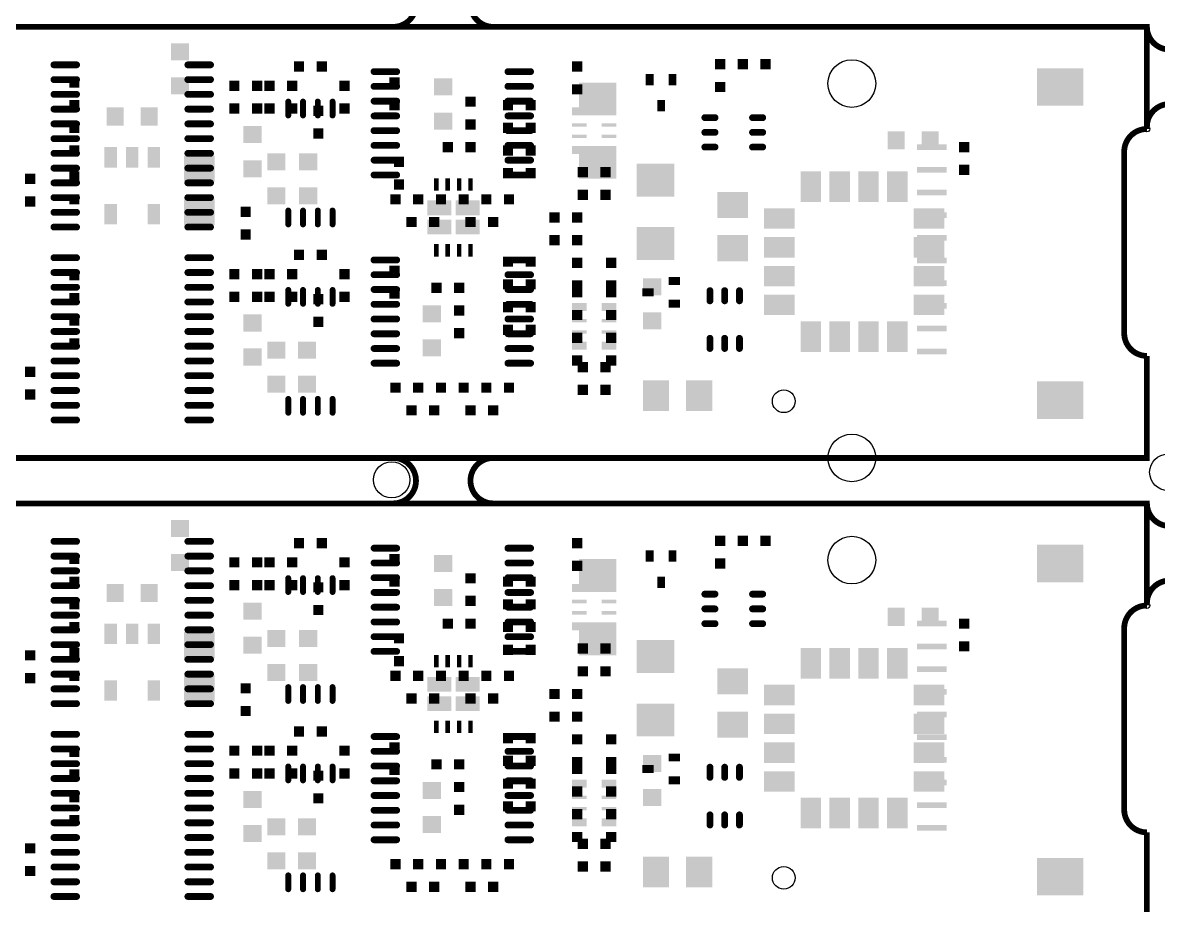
# Model space of a CAD drawing. Header units: inches. Extents: x -27 to 277, y -39 to 189.
# Drawn here: x 200.5 to 250.5, y 24.3 to 63.2 of the extents above; entities that cross this region are included whole.
import ezdxf

# ---------------------------------------------------------------- set-up
doc = ezdxf.new("R2010")
doc.units = ezdxf.units.IN
doc.header["$MEASUREMENT"] = 0
doc.layers.get('0').update_dxf_attribs({"color": 1})
for name, color, linetype in [('11_SPB', 52, 'Continuous'), ('12_SPT', 92, 'Continuous'), ('5_OL', 132, 'Continuous')]:
    doc.layers.add(name, color=color, linetype=linetype)

# ---------------------------------------------------------------- blocks, each defined once
blk = doc.blocks.new('D43ROUND0_254X0_254')
blk.add_circle((0, 0), 0.127)
blk = doc.blocks.new('D44ROUND2_10058X2_10058')
blk.add_circle((0, 0), 1.05)
blk = doc.blocks.new('D47ROUND1_6002X1_6002')
blk.add_circle((0, 0), 0.8)
blk = doc.blocks.new('D174OBLONG0_25999X0_87', base_point=(0.129995, 0.435))
at = {"const_width": 0.129995}
blk.add_lwpolyline([(0.064998, 0.129995, 1), (0.194993, 0.129995), (0.194993, 0.740005, 1), (0.064998, 0.740005), (0.064998, 0.129995)], format="xyb", dxfattribs=at)
blk = doc.blocks.new('D177SQUARE0_45001X0_45001')
blk.add_solid([(-0.225005, -0.225005), (0.225005, -0.225005), (-0.225005, 0.225005), (0.225005, 0.225005)])
blk = doc.blocks.new('D178OBLONG1_3X0_3', base_point=(0.65, 0.15))
at = {"const_width": 0.15}
blk.add_lwpolyline([(0.15, 0.225, 1), (0.15, 0.075), (1.15, 0.075, 1), (1.15, 0.225), (0.15, 0.225)], format="xyb", dxfattribs=at)
blk = doc.blocks.new('D179RECTANGLE0_8X0_75001')
blk.add_solid([(-0.4, -0.375005), (0.4, -0.375005), (-0.4, 0.375005), (0.4, 0.375005)])
blk = doc.blocks.new('D181RECTANGLE0_65001X0_15001')
blk.add_solid([(-0.325005, -0.075005), (0.325005, -0.075005), (-0.325005, 0.075005), (0.325005, 0.075005)])
blk = doc.blocks.new('D182RECTANGLE0_65001X0_35001')
blk.add_solid([(-0.325005, -0.175005), (0.325005, -0.175005), (-0.325005, 0.175005), (0.325005, 0.175005)])
blk = doc.blocks.new('D183OBLONG0_75001X0_3', base_point=(0.375, 0.15))
at = {"const_width": 0.15}
blk.add_lwpolyline([(0.15, 0.225, 1), (0.15, 0.075), (0.60001, 0.075, 1), (0.60001, 0.225), (0.15, 0.225)], format="xyb", dxfattribs=at)
blk = doc.blocks.new('D185RECTANGLE1_15001X1_35001')
blk.add_solid([(-0.575005, -0.675005), (0.575005, -0.675005), (-0.575005, 0.675005), (0.575005, 0.675005)])
blk = doc.blocks.new('D188OBLONG0_3X0_75001', base_point=(0.15, 0.375))
at = {"const_width": 0.15}
blk.add_lwpolyline([(0.075, 0.15, 1), (0.225, 0.15), (0.225, 0.60001, 1), (0.075, 0.60001), (0.075, 0.15)], format="xyb", dxfattribs=at)
blk = doc.blocks.new('D191RECTANGLE1_65001X1_45001')
blk.add_solid([(-0.825005, -0.725005), (0.825005, -0.725005), (-0.825005, 0.725005), (0.825005, 0.725005)])
blk = doc.blocks.new('D192RECTANGLE1_35001X1_15001')
blk.add_solid([(-0.675005, -0.575005), (0.675005, -0.575005), (-0.675005, 0.575005), (0.675005, 0.575005)])
blk = doc.blocks.new('D193RECTANGLE0_5X0_35001')
blk.add_solid([(-0.25, -0.175005), (0.25, -0.175005), (-0.25, 0.175005), (0.25, 0.175005)])
blk = doc.blocks.new('D184RECTANGLE0_75001X0_8')
blk.add_solid([(-0.375005, -0.4), (0.375005, -0.4), (-0.375005, 0.4), (0.375005, 0.4)])
blk = doc.blocks.new('D196RECTANGLE0_9X1_35001')
blk.add_solid([(-0.45, -0.675005), (0.45, -0.675005), (-0.45, 0.675005), (0.45, 0.675005)])
blk = doc.blocks.new('D197RECTANGLE1_35001X0_9')
blk.add_solid([(-0.675005, -0.45), (0.675005, -0.45), (-0.675005, 0.45), (0.675005, 0.45)])
blk = doc.blocks.new('D198RECTANGLE0_35001X0_5')
blk.add_solid([(-0.175005, -0.25), (0.175005, -0.25), (-0.175005, 0.25), (0.175005, 0.25)])
blk = doc.blocks.new('D45ROUND1X1')
blk.add_circle((0, 0), 0.5)
blk = doc.blocks.new('D203RECTANGLE0_2X0_55001')
blk.add_solid([(-0.1, -0.275005), (0.1, -0.275005), (-0.1, 0.275005), (0.1, 0.275005)])
blk = doc.blocks.new('D204RECTANGLE2_05001X1_65001')
blk.add_solid([(-1.025005, -0.825005), (1.025005, -0.825005), (-1.025005, 0.825005), (1.025005, 0.825005)])
blk = doc.blocks.new('D205RECTANGLE1_3X0_25001')
blk.add_solid([(-0.65, -0.125005), (0.65, -0.125005), (-0.65, 0.125005), (0.65, 0.125005)])
blk = doc.blocks.new('D209RECTANGLE0_55001X0_9')
blk.add_solid([(-0.275005, -0.45), (0.275005, -0.45), (-0.275005, 0.45), (0.275005, 0.45)])
blk = doc.blocks.new('D211RECTANGLE1_05001X0_65001')
blk.add_solid([(-0.525005, -0.325005), (0.525005, -0.325005), (-0.525005, 0.325005), (0.525005, 0.325005)])

msp = doc.modelspace()

# ---------------------------------------------------------------- linework, layer by layer
at = {"layer": '5_OL', "const_width": 0.254}
for points in [[(217.79992, 64.00038, -0.414214), (216.79916, 62.99962)], [(221.20098, 62.99962, -0.414214), (220.20022, 64.00038)], [(251.00026, 61.99886, -0.414214), (249.9995, 62.99962)], [(249.9995, 58.60034, -0.414214), (251.00026, 59.6011)], [(248.99874, 57.50052, -0.414214), (249.9995, 58.49874)], [(248.99874, 57.50052, -0.414214), (249.9995, 58.49874)], [(249.9995, 48.49876, -0.414214), (248.99874, 49.49952)], [(249.9995, 48.49876, -0.414214), (248.99874, 49.49952)], [(216.79916, 44.00042, -0.414214), (217.79992, 42.99966)], [(220.20022, 42.99966, -0.414214), (221.20098, 44.00042)], [(217.79992, 42.99966, -0.414214), (216.79916, 41.9989)], [(221.20098, 41.9989, -0.414214), (220.20022, 42.99966)], [(251.00026, 41.00068, -0.41347), (249.9995, 41.9989)], [(249.9995, 37.59962, -0.414214), (251.00026, 38.60038)], [(248.99874, 36.4998, -0.414214), (249.9995, 37.50056)], [(248.99874, 36.4998, -0.414214), (249.9995, 37.50056)], [(249.9995, 27.50058, -0.41347), (248.99874, 28.4988)], [(249.9995, 27.50058, -0.41347), (248.99874, 28.4988)]]:
    msp.add_lwpolyline(points, format="xyb", dxfattribs=at)
for points in [[(249.9995, 58.49874), (249.9995, 62.99962), (158.07944, 62.99962), (158.07944, 60.50026)], [(249.9995, 58.49874), (249.9995, 62.99962), (158.07944, 62.99962), (158.07944, 60.50026)], [(248.99874, 49.49952), (248.99874, 57.50052)], [(248.99874, 49.49952), (248.99874, 57.50052)], [(143.10106, 45.3009), (143.10106, 44.00042), (249.9995, 44.00042), (249.9995, 48.49876)], [(143.10106, 45.3009), (143.10106, 44.00042), (249.9995, 44.00042), (249.9995, 48.49876)], [(249.9995, 37.50056), (249.9995, 41.9989), (158.07944, 41.9989), (158.07944, 39.49954)], [(249.9995, 37.50056), (249.9995, 41.9989), (158.07944, 41.9989), (158.07944, 39.49954)], [(248.99874, 28.4988), (248.99874, 36.4998)], [(248.99874, 28.4988), (248.99874, 36.4998)], [(143.10106, 24.30018), (143.10106, 22.9997), (249.9995, 22.9997), (249.9995, 27.50058)], [(143.10106, 24.30018), (143.10106, 22.9997), (249.9995, 22.9997), (249.9995, 27.50058)]]:
    msp.add_lwpolyline(points, dxfattribs=at)

# ---------------------------------------------------------------- block references
at = {"layer": '11_SPB'}
for name, p in [('D177SQUARE0_45001X0_45001', (231.20096, 61.35116)), ('D177SQUARE0_45001X0_45001', (232.19918, 61.35116)), ('D177SQUARE0_45001X0_45001', (233.19994, 61.35116)), ('D178OBLONG1_3X0_3', (202.3491, 61.32576)), ('D178OBLONG1_3X0_3', (208.24952, 61.32576)), ('D177SQUARE0_45001X0_45001', (212.6488, 61.24956)), ('D177SQUARE0_45001X0_45001', (213.64956, 61.24956)), ('D178OBLONG1_3X0_3', (216.45118, 61.02604)), ('D178OBLONG1_3X0_3', (222.34906, 61.02604)), ('D177SQUARE0_45001X0_45001', (224.89922, 61.24956)), ('D178OBLONG1_3X0_3', (202.3491, 60.67552)), ('D178OBLONG1_3X0_3', (208.24952, 60.67552)), ('D177SQUARE0_45001X0_45001', (209.79892, 60.4012)), ('D177SQUARE0_45001X0_45001', (210.79968, 60.4012)), ('D198RECTANGLE0_35001X0_5', (228.09962, 60.67552)), ('D198RECTANGLE0_35001X0_5', (229.10038, 60.67552)), ('D177SQUARE0_45001X0_45001', (231.20096, 60.3504)), ('D178OBLONG1_3X0_3', (202.3491, 60.02528)), ('D178OBLONG1_3X0_3', (208.24952, 60.02528)), ('D178OBLONG1_3X0_3', (216.45118, 60.3758)), ('D178OBLONG1_3X0_3', (222.34906, 60.3758)), ('D177SQUARE0_45001X0_45001', (224.89922, 60.2488)), ('D177SQUARE0_45001X0_45001', (209.79892, 59.40044)), ('D177SQUARE0_45001X0_45001', (210.79968, 59.40044)), ('D174OBLONG0_25999X0_87', (212.17382, 59.40044)), ('D174OBLONG0_25999X0_87', (212.82406, 59.40044)), ('D174OBLONG0_25999X0_87', (213.4743, 59.40044)), ('D174OBLONG0_25999X0_87', (214.12454, 59.40044)), ('D178OBLONG1_3X0_3', (216.45118, 59.72556)), ('D178OBLONG1_3X0_3', (222.34906, 59.72556)), ('D198RECTANGLE0_35001X0_5', (228.6, 59.5249)), ('D178OBLONG1_3X0_3', (202.3491, 59.37504)), ('D178OBLONG1_3X0_3', (208.24952, 59.37504)), ('D178OBLONG1_3X0_3', (216.45118, 59.07532)), ('D178OBLONG1_3X0_3', (222.34906, 59.07532)), ('D182RECTANGLE0_65001X0_35001', (225.00082, 59.27598)), ('D182RECTANGLE0_65001X0_35001', (226.29876, 59.27598)), ('D183OBLONG0_75001X0_3', (230.74884, 58.99912)), ('D183OBLONG0_75001X0_3', (232.84942, 58.99912)), ('D178OBLONG1_3X0_3', (202.3491, 58.7248)), ('D178OBLONG1_3X0_3', (208.24952, 58.7248)), ('D179RECTANGLE0_8X0_75001', (210.59902, 58.24982)), ('D178OBLONG1_3X0_3', (216.45118, 58.42508)), ('D178OBLONG1_3X0_3', (222.34906, 58.42508)), ('D181RECTANGLE0_65001X0_15001', (225.00082, 58.674)), ('D181RECTANGLE0_65001X0_15001', (226.29876, 58.674)), ('D178OBLONG1_3X0_3', (202.3491, 58.07456)), ('D178OBLONG1_3X0_3', (208.24952, 58.07456)), ('D181RECTANGLE0_65001X0_15001', (225.00082, 58.17616)), ('D181RECTANGLE0_65001X0_15001', (226.29876, 58.17616)), ('D183OBLONG0_75001X0_3', (230.74884, 58.34888)), ('D183OBLONG0_75001X0_3', (232.84942, 58.34888)), ('D184RECTANGLE0_75001X0_8', (238.9505, 58.0009)), ('D184RECTANGLE0_75001X0_8', (240.4491, 58.0009)), ('D178OBLONG1_3X0_3', (202.3491, 57.42432)), ('D178OBLONG1_3X0_3', (208.24952, 57.42432)), ('D178OBLONG1_3X0_3', (216.45118, 57.77484)), ('D178OBLONG1_3X0_3', (222.34906, 57.77484)), ('D182RECTANGLE0_65001X0_35001', (225.00082, 57.57418)), ('D182RECTANGLE0_65001X0_35001', (226.29876, 57.57418)), ('D183OBLONG0_75001X0_3', (230.74884, 57.70118)), ('D183OBLONG0_75001X0_3', (232.84942, 57.70118)), ('D177SQUARE0_45001X0_45001', (241.95024, 57.70118)), ('D179RECTANGLE0_8X0_75001', (210.59902, 56.74868)), ('D178OBLONG1_3X0_3', (216.45118, 57.1246)), ('D178OBLONG1_3X0_3', (222.34906, 57.1246)), ('D178OBLONG1_3X0_3', (202.3491, 56.77408)), ('D178OBLONG1_3X0_3', (208.24952, 56.77408)), ('D178OBLONG1_3X0_3', (216.45118, 56.47436)), ('D178OBLONG1_3X0_3', (222.34906, 56.47436)), ('D177SQUARE0_45001X0_45001', (225.15068, 56.59882)), ('D177SQUARE0_45001X0_45001', (226.1489, 56.59882)), ('D191RECTANGLE1_65001X1_45001', (228.35108, 56.24576)), ('D196RECTANGLE0_9X1_35001', (235.19384, 55.95112)), ('D196RECTANGLE0_9X1_35001', (236.46384, 55.95112)), ('D196RECTANGLE0_9X1_35001', (237.73384, 55.95112)), ('D196RECTANGLE0_9X1_35001', (239.00384, 55.95112)), ('D177SQUARE0_45001X0_45001', (241.95024, 56.70042)), ('D177SQUARE0_45001X0_45001', (200.7997, 56.2991)), ('D178OBLONG1_3X0_3', (202.3491, 56.12384)), ('D178OBLONG1_3X0_3', (208.24952, 56.12384)), ('D178OBLONG1_3X0_3', (202.3491, 55.47614)), ('D178OBLONG1_3X0_3', (208.24952, 55.47614)), ('D177SQUARE0_45001X0_45001', (216.90076, 55.39994)), ('D177SQUARE0_45001X0_45001', (217.89898, 55.39994)), ('D177SQUARE0_45001X0_45001', (218.89974, 55.39994)), ('D177SQUARE0_45001X0_45001', (219.9005, 55.39994)), ('D177SQUARE0_45001X0_45001', (220.90126, 55.39994)), ('D177SQUARE0_45001X0_45001', (221.89948, 55.39994)), ('D177SQUARE0_45001X0_45001', (225.15068, 55.6006)), ('D177SQUARE0_45001X0_45001', (226.1489, 55.6006)), ('D192RECTANGLE1_35001X1_15001', (231.7496, 55.15356)), ('D177SQUARE0_45001X0_45001', (200.7997, 55.30088)), ('D174OBLONG0_25999X0_87', (212.17382, 54.59984)), ('D174OBLONG0_25999X0_87', (212.82406, 54.59984)), ('D174OBLONG0_25999X0_87', (213.4743, 54.59984)), ('D174OBLONG0_25999X0_87', (214.12454, 54.59984)), ('D178OBLONG1_3X0_3', (202.3491, 54.8259)), ('D178OBLONG1_3X0_3', (208.24952, 54.8259)), ('D177SQUARE0_45001X0_45001', (217.59926, 54.39918)), ('D177SQUARE0_45001X0_45001', (218.60002, 54.39918)), ('D177SQUARE0_45001X0_45001', (220.20022, 54.39918)), ('D177SQUARE0_45001X0_45001', (221.20098, 54.39918)), ('D177SQUARE0_45001X0_45001', (223.901, 54.59984)), ('D177SQUARE0_45001X0_45001', (224.89922, 54.59984)), ('D197RECTANGLE1_35001X0_9', (233.79938, 54.55412)), ('D197RECTANGLE1_35001X0_9', (240.40084, 54.55412)), ('D178OBLONG1_3X0_3', (202.3491, 54.17566)), ('D178OBLONG1_3X0_3', (208.24952, 54.17566)), ('D191RECTANGLE1_65001X1_45001', (228.35108, 53.45176)), ('D177SQUARE0_45001X0_45001', (223.901, 53.59908)), ('D177SQUARE0_45001X0_45001', (224.89922, 53.59908)), ('D192RECTANGLE1_35001X1_15001', (231.7496, 53.24856)), ('D197RECTANGLE1_35001X0_9', (233.79938, 53.28412)), ('D197RECTANGLE1_35001X0_9', (240.40084, 53.28412)), ('D177SQUARE0_45001X0_45001', (212.6488, 52.94884)), ('D177SQUARE0_45001X0_45001', (213.64956, 52.94884)), ('D178OBLONG1_3X0_3', (202.3491, 52.82438)), ('D178OBLONG1_3X0_3', (208.24952, 52.82438)), ('D178OBLONG1_3X0_3', (216.45118, 52.72532)), ('D178OBLONG1_3X0_3', (222.34906, 52.72532)), ('D177SQUARE0_45001X0_45001', (224.89922, 52.60086)), ('D177SQUARE0_45001X0_45001', (226.40036, 52.60086)), ('D178OBLONG1_3X0_3', (202.3491, 52.17414)), ('D178OBLONG1_3X0_3', (208.24952, 52.17414)), ('D177SQUARE0_45001X0_45001', (209.79892, 52.10048)), ('D177SQUARE0_45001X0_45001', (210.79968, 52.10048)), ('D178OBLONG1_3X0_3', (216.45118, 52.07508)), ('D178OBLONG1_3X0_3', (222.34906, 52.07508)), ('D197RECTANGLE1_35001X0_9', (233.79938, 52.01412)), ('D197RECTANGLE1_35001X0_9', (240.40084, 52.01412)), ('D178OBLONG1_3X0_3', (202.3491, 51.5239)), ('D178OBLONG1_3X0_3', (208.24952, 51.5239)), ('D174OBLONG0_25999X0_87', (212.17382, 51.09972)), ('D174OBLONG0_25999X0_87', (212.82406, 51.09972)), ('D174OBLONG0_25999X0_87', (213.4743, 51.09972)), ('D174OBLONG0_25999X0_87', (214.12454, 51.09972)), ('D178OBLONG1_3X0_3', (216.45118, 51.42484)), ('D178OBLONG1_3X0_3', (222.34906, 51.42484)), ('D177SQUARE0_45001X0_45001', (224.89922, 51.6001)), ('D177SQUARE0_45001X0_45001', (226.40036, 51.6001)), ('D193RECTANGLE0_5X0_35001', (229.17404, 51.80076)), ('D178OBLONG1_3X0_3', (202.3491, 50.8762)), ('D178OBLONG1_3X0_3', (208.24952, 50.8762)), ('D177SQUARE0_45001X0_45001', (209.79892, 51.09972)), ('D177SQUARE0_45001X0_45001', (210.79968, 51.09972)), ('D193RECTANGLE0_5X0_35001', (228.02596, 51.30038)), ('D188OBLONG0_3X0_75001', (230.74884, 51.15052)), ('D188OBLONG0_3X0_75001', (231.39908, 51.15052)), ('D188OBLONG0_3X0_75001', (232.04932, 51.15052)), ('D197RECTANGLE1_35001X0_9', (233.79938, 50.74412)), ('D197RECTANGLE1_35001X0_9', (240.40084, 50.74412)), ('D178OBLONG1_3X0_3', (216.45118, 50.7746)), ('D178OBLONG1_3X0_3', (222.34906, 50.7746)), ('D182RECTANGLE0_65001X0_35001', (225.00082, 50.65014)), ('D182RECTANGLE0_65001X0_35001', (226.29876, 50.65014)), ('D193RECTANGLE0_5X0_35001', (229.17404, 50.8)), ('D178OBLONG1_3X0_3', (202.3491, 50.22596)), ('D178OBLONG1_3X0_3', (208.24952, 50.22596)), ('D179RECTANGLE0_8X0_75001', (210.59902, 49.9491)), ('D178OBLONG1_3X0_3', (216.45118, 50.12436)), ('D178OBLONG1_3X0_3', (222.34906, 50.12436)), ('D181RECTANGLE0_65001X0_15001', (225.00082, 50.0507)), ('D181RECTANGLE0_65001X0_15001', (226.29876, 50.0507)), ('D178OBLONG1_3X0_3', (202.3491, 49.57572)), ('D178OBLONG1_3X0_3', (208.24952, 49.57572)), ('D178OBLONG1_3X0_3', (216.45118, 49.47412)), ('D178OBLONG1_3X0_3', (222.34906, 49.47412)), ('D181RECTANGLE0_65001X0_15001', (225.00082, 49.55032)), ('D181RECTANGLE0_65001X0_15001', (226.29876, 49.55032)), ('D196RECTANGLE0_9X1_35001', (235.19384, 49.34966)), ('D196RECTANGLE0_9X1_35001', (236.46384, 49.34966)), ('D196RECTANGLE0_9X1_35001', (237.73384, 49.34966)), ('D196RECTANGLE0_9X1_35001', (239.00384, 49.34966)), ('D178OBLONG1_3X0_3', (202.3491, 48.92548)), ('D178OBLONG1_3X0_3', (208.24952, 48.92548)), ('D182RECTANGLE0_65001X0_35001', (225.00082, 48.95088)), ('D182RECTANGLE0_65001X0_35001', (226.29876, 48.95088)), ('D188OBLONG0_3X0_75001', (230.74884, 49.04994)), ('D188OBLONG0_3X0_75001', (231.39908, 49.04994)), ('D188OBLONG0_3X0_75001', (232.04932, 49.04994)), ('D179RECTANGLE0_8X0_75001', (210.59902, 48.4505)), ('D178OBLONG1_3X0_3', (216.45118, 48.82388)), ('D178OBLONG1_3X0_3', (222.34906, 48.82388)), ('D177SQUARE0_45001X0_45001', (200.7997, 47.80026)), ('D178OBLONG1_3X0_3', (202.3491, 48.27524)), ('D178OBLONG1_3X0_3', (208.24952, 48.27524)), ('D178OBLONG1_3X0_3', (216.45118, 48.17618)), ('D178OBLONG1_3X0_3', (222.34906, 48.17618)), ('D177SQUARE0_45001X0_45001', (225.15068, 48.00092)), ('D177SQUARE0_45001X0_45001', (226.1489, 48.00092)), ('D178OBLONG1_3X0_3', (202.3491, 47.625)), ('D178OBLONG1_3X0_3', (208.24952, 47.625)), ('D177SQUARE0_45001X0_45001', (200.7997, 46.7995)), ('D178OBLONG1_3X0_3', (202.3491, 46.97476)), ('D178OBLONG1_3X0_3', (208.24952, 46.97476)), ('D177SQUARE0_45001X0_45001', (216.90076, 47.09922)), ('D177SQUARE0_45001X0_45001', (217.89898, 47.09922)), ('D177SQUARE0_45001X0_45001', (218.89974, 47.09922)), ('D177SQUARE0_45001X0_45001', (219.9005, 47.09922)), ('D177SQUARE0_45001X0_45001', (220.90126, 47.09922)), ('D177SQUARE0_45001X0_45001', (221.89948, 47.09922)), ('D177SQUARE0_45001X0_45001', (225.15068, 47.00016)), ('D177SQUARE0_45001X0_45001', (226.1489, 47.00016)), ('D185RECTANGLE1_15001X1_35001', (228.3714, 46.7487)), ('D185RECTANGLE1_15001X1_35001', (230.2764, 46.7487)), ('D174OBLONG0_25999X0_87', (212.17382, 46.29912)), ('D174OBLONG0_25999X0_87', (212.82406, 46.29912)), ('D174OBLONG0_25999X0_87', (213.4743, 46.29912)), ('D174OBLONG0_25999X0_87', (214.12454, 46.29912)), ('D45ROUND1X1', (234.00004, 46.49978)), ('D178OBLONG1_3X0_3', (202.3491, 46.32452)), ('D178OBLONG1_3X0_3', (208.24952, 46.32452)), ('D177SQUARE0_45001X0_45001', (217.59926, 46.101)), ('D177SQUARE0_45001X0_45001', (218.60002, 46.101)), ('D177SQUARE0_45001X0_45001', (220.20022, 46.101)), ('D177SQUARE0_45001X0_45001', (221.20098, 46.101)), ('D178OBLONG1_3X0_3', (202.3491, 45.67428)), ('D178OBLONG1_3X0_3', (208.24952, 45.67428)), ('D177SQUARE0_45001X0_45001', (231.20096, 40.35044)), ('D177SQUARE0_45001X0_45001', (232.19918, 40.35044)), ('D177SQUARE0_45001X0_45001', (233.19994, 40.35044)), ('D178OBLONG1_3X0_3', (202.3491, 40.32504)), ('D178OBLONG1_3X0_3', (208.24952, 40.32504)), ('D177SQUARE0_45001X0_45001', (212.6488, 40.24884)), ('D177SQUARE0_45001X0_45001', (213.64956, 40.24884)), ('D178OBLONG1_3X0_3', (216.45118, 40.02532)), ('D178OBLONG1_3X0_3', (222.34906, 40.02532)), ('D177SQUARE0_45001X0_45001', (224.89922, 40.24884)), ('D178OBLONG1_3X0_3', (202.3491, 39.6748)), ('D178OBLONG1_3X0_3', (208.24952, 39.6748)), ('D177SQUARE0_45001X0_45001', (209.79892, 39.40048)), ('D177SQUARE0_45001X0_45001', (210.79968, 39.40048)), ('D178OBLONG1_3X0_3', (216.45118, 39.37508)), ('D178OBLONG1_3X0_3', (222.34906, 39.37508)), ('D198RECTANGLE0_35001X0_5', (228.09962, 39.6748)), ('D198RECTANGLE0_35001X0_5', (229.10038, 39.6748)), ('D177SQUARE0_45001X0_45001', (231.20096, 39.34968)), ('D178OBLONG1_3X0_3', (202.3491, 39.02456)), ('D178OBLONG1_3X0_3', (208.24952, 39.02456)), ('D177SQUARE0_45001X0_45001', (224.89922, 39.25062)), ('D178OBLONG1_3X0_3', (202.3491, 38.37432)), ('D178OBLONG1_3X0_3', (208.24952, 38.37432)), ('D177SQUARE0_45001X0_45001', (209.79892, 38.39972)), ('D177SQUARE0_45001X0_45001', (210.79968, 38.39972)), ('D174OBLONG0_25999X0_87', (212.17382, 38.39972)), ('D174OBLONG0_25999X0_87', (212.82406, 38.39972)), ('D174OBLONG0_25999X0_87', (213.4743, 38.39972)), ('D174OBLONG0_25999X0_87', (214.12454, 38.39972)), ('D178OBLONG1_3X0_3', (216.45118, 38.72484)), ('D178OBLONG1_3X0_3', (222.34906, 38.72484)), ('D198RECTANGLE0_35001X0_5', (228.6, 38.52418)), ('D178OBLONG1_3X0_3', (216.45118, 38.0746)), ('D178OBLONG1_3X0_3', (222.34906, 38.0746)), ('D182RECTANGLE0_65001X0_35001', (225.00082, 38.27526)), ('D182RECTANGLE0_65001X0_35001', (226.29876, 38.27526)), ('D183OBLONG0_75001X0_3', (230.74884, 38.00094)), ('D183OBLONG0_75001X0_3', (232.84942, 38.00094)), ('D178OBLONG1_3X0_3', (202.3491, 37.72408)), ('D178OBLONG1_3X0_3', (208.24952, 37.72408)), ('D179RECTANGLE0_8X0_75001', (210.59902, 37.2491)), ('D178OBLONG1_3X0_3', (216.45118, 37.42436)), ('D178OBLONG1_3X0_3', (222.34906, 37.42436)), ('D181RECTANGLE0_65001X0_15001', (225.00082, 37.67582)), ('D181RECTANGLE0_65001X0_15001', (226.29876, 37.67582)), ('D178OBLONG1_3X0_3', (202.3491, 37.07384)), ('D178OBLONG1_3X0_3', (208.24952, 37.07384)), ('D181RECTANGLE0_65001X0_15001', (225.00082, 37.17544)), ('D181RECTANGLE0_65001X0_15001', (226.29876, 37.17544)), ('D183OBLONG0_75001X0_3', (230.74884, 37.3507)), ('D183OBLONG0_75001X0_3', (232.84942, 37.3507)), ('D184RECTANGLE0_75001X0_8', (238.9505, 37.00018)), ('D184RECTANGLE0_75001X0_8', (240.4491, 37.00018)), ('D178OBLONG1_3X0_3', (202.3491, 36.42614)), ('D178OBLONG1_3X0_3', (208.24952, 36.42614)), ('D178OBLONG1_3X0_3', (216.45118, 36.77412)), ('D178OBLONG1_3X0_3', (222.34906, 36.77412)), ('D182RECTANGLE0_65001X0_35001', (225.00082, 36.576)), ('D182RECTANGLE0_65001X0_35001', (226.29876, 36.576)), ('D183OBLONG0_75001X0_3', (230.74884, 36.70046)), ('D183OBLONG0_75001X0_3', (232.84942, 36.70046)), ('D177SQUARE0_45001X0_45001', (241.95024, 36.70046)), ('D179RECTANGLE0_8X0_75001', (210.59902, 35.7505)), ('D178OBLONG1_3X0_3', (216.45118, 36.12388)), ('D178OBLONG1_3X0_3', (222.34906, 36.12388)), ('D177SQUARE0_45001X0_45001', (200.7997, 35.30092)), ('D178OBLONG1_3X0_3', (202.3491, 35.7759)), ('D178OBLONG1_3X0_3', (208.24952, 35.7759)), ('D178OBLONG1_3X0_3', (216.45118, 35.47618)), ('D178OBLONG1_3X0_3', (222.34906, 35.47618)), ('D177SQUARE0_45001X0_45001', (225.15068, 35.60064)), ('D177SQUARE0_45001X0_45001', (226.1489, 35.60064)), ('D191RECTANGLE1_65001X1_45001', (228.35108, 35.24758)), ('D196RECTANGLE0_9X1_35001', (235.19384, 34.9504)), ('D196RECTANGLE0_9X1_35001', (236.46384, 34.9504)), ('D196RECTANGLE0_9X1_35001', (237.73384, 34.9504)), ('D196RECTANGLE0_9X1_35001', (239.00384, 34.9504)), ('D177SQUARE0_45001X0_45001', (241.95024, 35.6997)), ('D178OBLONG1_3X0_3', (202.3491, 35.12566)), ('D178OBLONG1_3X0_3', (208.24952, 35.12566)), ('D177SQUARE0_45001X0_45001', (200.7997, 34.30016)), ('D178OBLONG1_3X0_3', (202.3491, 34.47542)), ('D178OBLONG1_3X0_3', (208.24952, 34.47542)), ('D177SQUARE0_45001X0_45001', (216.90076, 34.39922)), ('D177SQUARE0_45001X0_45001', (217.89898, 34.39922)), ('D177SQUARE0_45001X0_45001', (218.89974, 34.39922)), ('D177SQUARE0_45001X0_45001', (219.9005, 34.39922)), ('D177SQUARE0_45001X0_45001', (220.90126, 34.39922)), ('D177SQUARE0_45001X0_45001', (221.89948, 34.39922)), ('D177SQUARE0_45001X0_45001', (225.15068, 34.59988)), ('D177SQUARE0_45001X0_45001', (226.1489, 34.59988)), ('D192RECTANGLE1_35001X1_15001', (231.7496, 34.15284)), ('D174OBLONG0_25999X0_87', (212.17382, 33.59912)), ('D174OBLONG0_25999X0_87', (212.82406, 33.59912)), ('D174OBLONG0_25999X0_87', (213.4743, 33.59912)), ('D174OBLONG0_25999X0_87', (214.12454, 33.59912)), ('D178OBLONG1_3X0_3', (202.3491, 33.82518)), ('D178OBLONG1_3X0_3', (208.24952, 33.82518)), ('D177SQUARE0_45001X0_45001', (217.59926, 33.401)), ('D177SQUARE0_45001X0_45001', (218.60002, 33.401)), ('D177SQUARE0_45001X0_45001', (220.20022, 33.401)), ('D177SQUARE0_45001X0_45001', (221.20098, 33.401)), ('D177SQUARE0_45001X0_45001', (223.901, 33.59912)), ('D177SQUARE0_45001X0_45001', (224.89922, 33.59912)), ('D197RECTANGLE1_35001X0_9', (233.79938, 33.55594)), ('D197RECTANGLE1_35001X0_9', (240.40084, 33.55594)), ('D178OBLONG1_3X0_3', (202.3491, 33.17494)), ('D178OBLONG1_3X0_3', (208.24952, 33.17494)), ('D191RECTANGLE1_65001X1_45001', (228.35108, 32.45358)), ('D177SQUARE0_45001X0_45001', (223.901, 32.6009)), ('D177SQUARE0_45001X0_45001', (224.89922, 32.6009)), ('D192RECTANGLE1_35001X1_15001', (231.7496, 32.24784)), ('D197RECTANGLE1_35001X0_9', (233.79938, 32.28594)), ('D197RECTANGLE1_35001X0_9', (240.40084, 32.28594)), ('D177SQUARE0_45001X0_45001', (212.6488, 31.95066)), ('D177SQUARE0_45001X0_45001', (213.64956, 31.95066)), ('D178OBLONG1_3X0_3', (202.3491, 31.8262)), ('D178OBLONG1_3X0_3', (208.24952, 31.8262)), ('D178OBLONG1_3X0_3', (216.45118, 31.7246)), ('D178OBLONG1_3X0_3', (222.34906, 31.7246)), ('D177SQUARE0_45001X0_45001', (224.89922, 31.60014)), ('D177SQUARE0_45001X0_45001', (226.40036, 31.60014)), ('D178OBLONG1_3X0_3', (202.3491, 31.17596)), ('D178OBLONG1_3X0_3', (208.24952, 31.17596)), ('D177SQUARE0_45001X0_45001', (209.79892, 31.09976)), ('D177SQUARE0_45001X0_45001', (210.79968, 31.09976)), ('D178OBLONG1_3X0_3', (216.45118, 31.07436)), ('D178OBLONG1_3X0_3', (222.34906, 31.07436)), ('D197RECTANGLE1_35001X0_9', (233.79938, 31.01594)), ('D197RECTANGLE1_35001X0_9', (240.40084, 31.01594)), ('D178OBLONG1_3X0_3', (202.3491, 30.52572)), ('D178OBLONG1_3X0_3', (208.24952, 30.52572)), ('D174OBLONG0_25999X0_87', (212.17382, 30.099)), ('D174OBLONG0_25999X0_87', (212.82406, 30.099)), ('D174OBLONG0_25999X0_87', (213.4743, 30.099)), ('D174OBLONG0_25999X0_87', (214.12454, 30.099)), ('D178OBLONG1_3X0_3', (216.45118, 30.42412)), ('D178OBLONG1_3X0_3', (222.34906, 30.42412)), ('D177SQUARE0_45001X0_45001', (224.89922, 30.59938)), ('D177SQUARE0_45001X0_45001', (226.40036, 30.59938)), ('D193RECTANGLE0_5X0_35001', (229.17404, 30.80004)), ('D188OBLONG0_3X0_75001', (230.74884, 30.1498)), ('D188OBLONG0_3X0_75001', (231.39908, 30.1498)), ('D188OBLONG0_3X0_75001', (232.04932, 30.1498)), ('D178OBLONG1_3X0_3', (202.3491, 29.87548)), ('D178OBLONG1_3X0_3', (208.24952, 29.87548)), ('D177SQUARE0_45001X0_45001', (209.79892, 30.099)), ('D177SQUARE0_45001X0_45001', (210.79968, 30.099)), ('D193RECTANGLE0_5X0_35001', (228.02596, 30.29966)), ('D197RECTANGLE1_35001X0_9', (233.79938, 29.74594)), ('D197RECTANGLE1_35001X0_9', (240.40084, 29.74594)), ('D178OBLONG1_3X0_3', (216.45118, 29.77388)), ('D178OBLONG1_3X0_3', (222.34906, 29.77388)), ('D182RECTANGLE0_65001X0_35001', (225.00082, 29.64942)), ('D182RECTANGLE0_65001X0_35001', (226.29876, 29.64942)), ('D193RECTANGLE0_5X0_35001', (229.17404, 29.79928)), ('D178OBLONG1_3X0_3', (202.3491, 29.22524)), ('D178OBLONG1_3X0_3', (208.24952, 29.22524)), ('D179RECTANGLE0_8X0_75001', (210.59902, 28.95092)), ('D178OBLONG1_3X0_3', (216.45118, 29.12618)), ('D178OBLONG1_3X0_3', (222.34906, 29.12618)), ('D181RECTANGLE0_65001X0_15001', (225.00082, 29.04998)), ('D181RECTANGLE0_65001X0_15001', (226.29876, 29.04998)), ('D196RECTANGLE0_9X1_35001', (235.19384, 28.34894)), ('D196RECTANGLE0_9X1_35001', (236.46384, 28.34894)), ('D196RECTANGLE0_9X1_35001', (237.73384, 28.34894)), ('D196RECTANGLE0_9X1_35001', (239.00384, 28.34894)), ('D178OBLONG1_3X0_3', (202.3491, 28.575)), ('D178OBLONG1_3X0_3', (208.24952, 28.575)), ('D178OBLONG1_3X0_3', (216.45118, 28.47594)), ('D178OBLONG1_3X0_3', (222.34906, 28.47594)), ('D181RECTANGLE0_65001X0_15001', (225.00082, 28.5496)), ('D181RECTANGLE0_65001X0_15001', (226.29876, 28.5496)), ('D178OBLONG1_3X0_3', (202.3491, 27.92476)), ('D178OBLONG1_3X0_3', (208.24952, 27.92476)), ('D182RECTANGLE0_65001X0_35001', (225.00082, 27.95016)), ('D182RECTANGLE0_65001X0_35001', (226.29876, 27.95016)), ('D188OBLONG0_3X0_75001', (230.74884, 28.04922)), ('D188OBLONG0_3X0_75001', (231.39908, 28.04922)), ('D188OBLONG0_3X0_75001', (232.04932, 28.04922)), ('D179RECTANGLE0_8X0_75001', (210.59902, 27.44978)), ('D178OBLONG1_3X0_3', (216.45118, 27.8257)), ('D178OBLONG1_3X0_3', (222.34906, 27.8257)), ('D177SQUARE0_45001X0_45001', (200.7997, 26.79954)), ('D178OBLONG1_3X0_3', (202.3491, 27.27452)), ('D178OBLONG1_3X0_3', (208.24952, 27.27452)), ('D178OBLONG1_3X0_3', (216.45118, 27.17546)), ('D178OBLONG1_3X0_3', (222.34906, 27.17546)), ('D177SQUARE0_45001X0_45001', (225.15068, 27.0002)), ('D177SQUARE0_45001X0_45001', (226.1489, 27.0002)), ('D178OBLONG1_3X0_3', (202.3491, 26.62428)), ('D178OBLONG1_3X0_3', (208.24952, 26.62428)), ('D177SQUARE0_45001X0_45001', (200.7997, 25.79878)), ('D178OBLONG1_3X0_3', (202.3491, 25.97404)), ('D178OBLONG1_3X0_3', (208.24952, 25.97404)), ('D177SQUARE0_45001X0_45001', (216.90076, 26.10104)), ('D177SQUARE0_45001X0_45001', (217.89898, 26.10104)), ('D177SQUARE0_45001X0_45001', (218.89974, 26.10104)), ('D177SQUARE0_45001X0_45001', (219.9005, 26.10104)), ('D177SQUARE0_45001X0_45001', (220.90126, 26.10104)), ('D177SQUARE0_45001X0_45001', (221.89948, 26.10104)), ('D177SQUARE0_45001X0_45001', (225.15068, 25.99944)), ('D177SQUARE0_45001X0_45001', (226.1489, 25.99944)), ('D185RECTANGLE1_15001X1_35001', (228.3714, 25.75052)), ('D185RECTANGLE1_15001X1_35001', (230.2764, 25.75052)), ('D174OBLONG0_25999X0_87', (212.17382, 25.30094)), ('D174OBLONG0_25999X0_87', (212.82406, 25.30094)), ('D174OBLONG0_25999X0_87', (213.4743, 25.30094)), ('D174OBLONG0_25999X0_87', (214.12454, 25.30094)), ('D45ROUND1X1', (234.00004, 25.49906)), ('D178OBLONG1_3X0_3', (202.3491, 25.3238)), ('D178OBLONG1_3X0_3', (208.24952, 25.3238)), ('D177SQUARE0_45001X0_45001', (217.59926, 25.10028)), ('D177SQUARE0_45001X0_45001', (218.60002, 25.10028)), ('D177SQUARE0_45001X0_45001', (220.20022, 25.10028)), ('D177SQUARE0_45001X0_45001', (221.20098, 25.10028)), ('D178OBLONG1_3X0_3', (202.3491, 24.6761)), ('D178OBLONG1_3X0_3', (208.24952, 24.6761))]:
    msp.add_blockref(name, p, dxfattribs=at)
at = {"layer": '12_SPT'}
for name, p in [('D179RECTANGLE0_8X0_75001', (207.40116, 61.8998)), ('D204RECTANGLE2_05001X1_65001', (246.17934, 60.3504)), ('D177SQUARE0_45001X0_45001', (202.75042, 60.55106)), ('D179RECTANGLE0_8X0_75001', (207.40116, 60.4012)), ('D177SQUARE0_45001X0_45001', (211.35086, 60.4012)), ('D177SQUARE0_45001X0_45001', (212.34908, 60.4012)), ('D177SQUARE0_45001X0_45001', (214.65032, 60.4012)), ('D177SQUARE0_45001X0_45001', (216.84996, 60.55106)), ('D179RECTANGLE0_8X0_75001', (218.9988, 60.3504)), ('D191RECTANGLE1_65001X1_45001', (225.80092, 59.82208)), ('D177SQUARE0_45001X0_45001', (202.75042, 59.5503)), ('D177SQUARE0_45001X0_45001', (211.35086, 59.40044)), ('D177SQUARE0_45001X0_45001', (212.34908, 59.40044)), ('D177SQUARE0_45001X0_45001', (214.65032, 59.40044)), ('D177SQUARE0_45001X0_45001', (216.84996, 59.5503)), ('D177SQUARE0_45001X0_45001', (220.20022, 59.70016)), ('D177SQUARE0_45001X0_45001', (221.85122, 59.5503)), ('D177SQUARE0_45001X0_45001', (222.84944, 59.5503)), ('D184RECTANGLE0_75001X0_8', (204.54874, 59.04992)), ('D184RECTANGLE0_75001X0_8', (206.04988, 59.04992)), ('D177SQUARE0_45001X0_45001', (213.4997, 59.29884)), ('D179RECTANGLE0_8X0_75001', (218.9988, 58.84926)), ('D177SQUARE0_45001X0_45001', (202.75042, 58.54954)), ('D177SQUARE0_45001X0_45001', (220.20022, 58.6994)), ('D177SQUARE0_45001X0_45001', (221.85122, 58.54954)), ('D177SQUARE0_45001X0_45001', (222.84944, 58.54954)), ('D177SQUARE0_45001X0_45001', (213.4997, 58.30062)), ('D177SQUARE0_45001X0_45001', (202.75042, 57.54878)), ('D209RECTANGLE0_55001X0_9', (204.35062, 57.24906)), ('D209RECTANGLE0_55001X0_9', (205.30058, 57.24906)), ('D209RECTANGLE0_55001X0_9', (206.25054, 57.24906)), ('D177SQUARE0_45001X0_45001', (219.19946, 57.70118)), ('D177SQUARE0_45001X0_45001', (220.20022, 57.70118)), ('D177SQUARE0_45001X0_45001', (221.85122, 57.54878)), ('D177SQUARE0_45001X0_45001', (222.84944, 57.54878)), ('D191RECTANGLE1_65001X1_45001', (225.80092, 57.02808)), ('D205RECTANGLE1_3X0_25001', (240.52022, 57.70118)), ('D192RECTANGLE1_35001X1_15001', (208.24952, 56.75122)), ('D179RECTANGLE0_8X0_75001', (211.65058, 57.05094)), ('D179RECTANGLE0_8X0_75001', (213.05012, 57.05094)), ('D177SQUARE0_45001X0_45001', (217.05062, 57.05094)), ('D177SQUARE0_45001X0_45001', (202.75042, 56.4007)), ('D177SQUARE0_45001X0_45001', (221.85122, 56.55056)), ('D177SQUARE0_45001X0_45001', (222.84944, 56.55056)), ('D205RECTANGLE1_3X0_25001', (240.52022, 56.70042)), ('D177SQUARE0_45001X0_45001', (217.05062, 56.05018)), ('D203RECTANGLE0_2X0_55001', (218.69908, 56.05018)), ('D203RECTANGLE0_2X0_55001', (219.19946, 56.05018)), ('D203RECTANGLE0_2X0_55001', (219.69984, 56.05018)), ('D203RECTANGLE0_2X0_55001', (220.20022, 56.05018)), ('D177SQUARE0_45001X0_45001', (202.75042, 55.39994)), ('D179RECTANGLE0_8X0_75001', (211.65058, 55.5498)), ('D179RECTANGLE0_8X0_75001', (213.05012, 55.5498)), ('D205RECTANGLE1_3X0_25001', (240.52022, 55.69966)), ('D209RECTANGLE0_55001X0_9', (204.35062, 54.7497)), ('D209RECTANGLE0_55001X0_9', (206.25054, 54.7497)), ('D192RECTANGLE1_35001X1_15001', (208.24952, 54.84622)), ('D177SQUARE0_45001X0_45001', (210.2993, 54.84876)), ('D211RECTANGLE1_05001X0_65001', (218.82608, 55.02402)), ('D211RECTANGLE1_05001X0_65001', (220.07576, 55.02402)), ('D205RECTANGLE1_3X0_25001', (240.52022, 54.6989)), ('D177SQUARE0_45001X0_45001', (210.2993, 53.85054)), ('D211RECTANGLE1_05001X0_65001', (218.82608, 54.17566)), ('D211RECTANGLE1_05001X0_65001', (220.07576, 54.17566)), ('D205RECTANGLE1_3X0_25001', (240.52022, 53.70068)), ('D203RECTANGLE0_2X0_55001', (218.69908, 53.1495)), ('D203RECTANGLE0_2X0_55001', (219.19946, 53.1495)), ('D203RECTANGLE0_2X0_55001', (219.69984, 53.1495)), ('D203RECTANGLE0_2X0_55001', (220.20022, 53.1495)), ('D177SQUARE0_45001X0_45001', (221.85122, 52.64912)), ('D177SQUARE0_45001X0_45001', (222.84944, 52.64912)), ('D205RECTANGLE1_3X0_25001', (240.52022, 52.69992)), ('D177SQUARE0_45001X0_45001', (202.75042, 52.04968)), ('D177SQUARE0_45001X0_45001', (211.35086, 52.10048)), ('D177SQUARE0_45001X0_45001', (212.34908, 52.10048)), ('D177SQUARE0_45001X0_45001', (214.65032, 52.10048)), ('D177SQUARE0_45001X0_45001', (216.84996, 52.25034)), ('D177SQUARE0_45001X0_45001', (218.69908, 51.50104)), ('D177SQUARE0_45001X0_45001', (219.69984, 51.50104)), ('D177SQUARE0_45001X0_45001', (221.85122, 51.6509)), ('D177SQUARE0_45001X0_45001', (222.84944, 51.6509)), ('D179RECTANGLE0_8X0_75001', (228.20122, 51.53914)), ('D205RECTANGLE1_3X0_25001', (240.52022, 51.69916)), ('D177SQUARE0_45001X0_45001', (202.75042, 51.04892)), ('D177SQUARE0_45001X0_45001', (211.35086, 51.09972)), ('D177SQUARE0_45001X0_45001', (212.34908, 51.09972)), ('D177SQUARE0_45001X0_45001', (213.4997, 51.00066)), ('D177SQUARE0_45001X0_45001', (214.65032, 51.09972)), ('D177SQUARE0_45001X0_45001', (216.84996, 51.24958)), ('D177SQUARE0_45001X0_45001', (224.89922, 51.30038)), ('D177SQUARE0_45001X0_45001', (226.40036, 51.30038)), ('D179RECTANGLE0_8X0_75001', (218.50096, 50.35042)), ('D177SQUARE0_45001X0_45001', (219.69984, 50.50028)), ('D177SQUARE0_45001X0_45001', (221.85122, 50.65014)), ('D177SQUARE0_45001X0_45001', (222.84944, 50.65014)), ('D205RECTANGLE1_3X0_25001', (240.52022, 50.70094)), ('D177SQUARE0_45001X0_45001', (202.75042, 50.0507)), ('D177SQUARE0_45001X0_45001', (213.4997, 49.9999)), ('D177SQUARE0_45001X0_45001', (224.89922, 50.29962)), ('D177SQUARE0_45001X0_45001', (226.40036, 50.29962)), ('D179RECTANGLE0_8X0_75001', (228.20122, 50.04054)), ('D177SQUARE0_45001X0_45001', (219.69984, 49.49952)), ('D177SQUARE0_45001X0_45001', (221.85122, 49.64938)), ('D177SQUARE0_45001X0_45001', (222.84944, 49.64938)), ('D205RECTANGLE1_3X0_25001', (240.52022, 49.70018)), ('D177SQUARE0_45001X0_45001', (202.75042, 49.04994)), ('D179RECTANGLE0_8X0_75001', (211.65058, 48.75022)), ('D179RECTANGLE0_8X0_75001', (212.99932, 48.75022)), ('D179RECTANGLE0_8X0_75001', (218.50096, 48.84928)), ('D177SQUARE0_45001X0_45001', (224.89922, 49.29886)), ('D177SQUARE0_45001X0_45001', (226.40036, 49.29886)), ('D177SQUARE0_45001X0_45001', (224.89922, 48.30064)), ('D177SQUARE0_45001X0_45001', (226.40036, 48.30064)), ('D205RECTANGLE1_3X0_25001', (240.52022, 48.69942)), ('D179RECTANGLE0_8X0_75001', (211.65058, 47.24908)), ('D179RECTANGLE0_8X0_75001', (212.99932, 47.24908)), ('D204RECTANGLE2_05001X1_65001', (246.17934, 46.55058)), ('D45ROUND1X1', (234.00004, 46.49978)), ('D179RECTANGLE0_8X0_75001', (207.40116, 40.89908)), ('D204RECTANGLE2_05001X1_65001', (246.17934, 39.34968)), ('D177SQUARE0_45001X0_45001', (202.75042, 39.55034)), ('D179RECTANGLE0_8X0_75001', (207.40116, 39.40048)), ('D177SQUARE0_45001X0_45001', (211.35086, 39.40048)), ('D177SQUARE0_45001X0_45001', (212.34908, 39.40048)), ('D177SQUARE0_45001X0_45001', (214.65032, 39.40048)), ('D177SQUARE0_45001X0_45001', (216.84996, 39.55034)), ('D179RECTANGLE0_8X0_75001', (218.9988, 39.34968)), ('D191RECTANGLE1_65001X1_45001', (225.80092, 38.82136)), ('D177SQUARE0_45001X0_45001', (202.75042, 38.54958)), ('D177SQUARE0_45001X0_45001', (211.35086, 38.39972)), ('D177SQUARE0_45001X0_45001', (212.34908, 38.39972)), ('D177SQUARE0_45001X0_45001', (213.4997, 38.30066)), ('D177SQUARE0_45001X0_45001', (214.65032, 38.39972)), ('D177SQUARE0_45001X0_45001', (216.84996, 38.54958)), ('D177SQUARE0_45001X0_45001', (220.20022, 38.69944)), ('D177SQUARE0_45001X0_45001', (221.85122, 38.54958)), ('D177SQUARE0_45001X0_45001', (222.84944, 38.54958)), ('D184RECTANGLE0_75001X0_8', (204.54874, 38.0492)), ('D184RECTANGLE0_75001X0_8', (206.04988, 38.0492)), ('D179RECTANGLE0_8X0_75001', (218.9988, 37.85108)), ('D177SQUARE0_45001X0_45001', (202.75042, 37.54882)), ('D177SQUARE0_45001X0_45001', (213.4997, 37.2999)), ('D177SQUARE0_45001X0_45001', (220.20022, 37.70122)), ('D177SQUARE0_45001X0_45001', (221.85122, 37.54882)), ('D177SQUARE0_45001X0_45001', (222.84944, 37.54882)), ('D177SQUARE0_45001X0_45001', (202.75042, 36.5506)), ('D209RECTANGLE0_55001X0_9', (204.35062, 36.25088)), ('D209RECTANGLE0_55001X0_9', (205.30058, 36.25088)), ('D209RECTANGLE0_55001X0_9', (206.25054, 36.25088)), ('D177SQUARE0_45001X0_45001', (219.19946, 36.70046)), ('D177SQUARE0_45001X0_45001', (220.20022, 36.70046)), ('D177SQUARE0_45001X0_45001', (221.85122, 36.5506)), ('D177SQUARE0_45001X0_45001', (222.84944, 36.5506)), ('D191RECTANGLE1_65001X1_45001', (225.80092, 36.02736)), ('D205RECTANGLE1_3X0_25001', (240.52022, 36.70046)), ('D192RECTANGLE1_35001X1_15001', (208.24952, 35.75304)), ('D179RECTANGLE0_8X0_75001', (211.65058, 36.05022)), ('D179RECTANGLE0_8X0_75001', (213.05012, 36.05022)), ('D177SQUARE0_45001X0_45001', (217.05062, 36.05022)), ('D177SQUARE0_45001X0_45001', (202.75042, 35.39998)), ('D177SQUARE0_45001X0_45001', (221.85122, 35.54984)), ('D177SQUARE0_45001X0_45001', (222.84944, 35.54984)), ('D205RECTANGLE1_3X0_25001', (240.52022, 35.6997)), ('D177SQUARE0_45001X0_45001', (217.05062, 35.04946)), ('D203RECTANGLE0_2X0_55001', (218.69908, 35.04946)), ('D203RECTANGLE0_2X0_55001', (219.19946, 35.04946)), ('D203RECTANGLE0_2X0_55001', (219.69984, 35.04946)), ('D203RECTANGLE0_2X0_55001', (220.20022, 35.04946)), ('D177SQUARE0_45001X0_45001', (202.75042, 34.39922)), ('D179RECTANGLE0_8X0_75001', (211.65058, 34.54908)), ('D179RECTANGLE0_8X0_75001', (213.05012, 34.54908)), ('D205RECTANGLE1_3X0_25001', (240.52022, 34.69894)), ('D209RECTANGLE0_55001X0_9', (204.35062, 33.74898)), ('D209RECTANGLE0_55001X0_9', (206.25054, 33.74898)), ('D192RECTANGLE1_35001X1_15001', (208.24952, 33.84804)), ('D177SQUARE0_45001X0_45001', (210.2993, 33.85058)), ('D211RECTANGLE1_05001X0_65001', (218.82608, 34.02584)), ('D211RECTANGLE1_05001X0_65001', (220.07576, 34.02584)), ('D205RECTANGLE1_3X0_25001', (240.52022, 33.70072)), ('D177SQUARE0_45001X0_45001', (210.2993, 32.84982)), ('D211RECTANGLE1_05001X0_65001', (218.82608, 33.17494)), ('D211RECTANGLE1_05001X0_65001', (220.07576, 33.17494)), ('D205RECTANGLE1_3X0_25001', (240.52022, 32.69996)), ('D203RECTANGLE0_2X0_55001', (218.69908, 32.14878)), ('D203RECTANGLE0_2X0_55001', (219.19946, 32.14878)), ('D203RECTANGLE0_2X0_55001', (219.69984, 32.14878)), ('D203RECTANGLE0_2X0_55001', (220.20022, 32.14878)), ('D177SQUARE0_45001X0_45001', (221.85122, 31.65094)), ('D177SQUARE0_45001X0_45001', (222.84944, 31.65094)), ('D205RECTANGLE1_3X0_25001', (240.52022, 31.6992)), ('D177SQUARE0_45001X0_45001', (202.75042, 31.04896)), ('D177SQUARE0_45001X0_45001', (211.35086, 31.09976)), ('D177SQUARE0_45001X0_45001', (212.34908, 31.09976)), ('D177SQUARE0_45001X0_45001', (214.65032, 31.09976)), ('D177SQUARE0_45001X0_45001', (216.84996, 31.24962)), ('D177SQUARE0_45001X0_45001', (218.69908, 30.50032)), ('D177SQUARE0_45001X0_45001', (219.69984, 30.50032)), ('D177SQUARE0_45001X0_45001', (221.85122, 30.65018)), ('D177SQUARE0_45001X0_45001', (222.84944, 30.65018)), ('D177SQUARE0_45001X0_45001', (224.89922, 30.29966)), ('D177SQUARE0_45001X0_45001', (226.40036, 30.29966)), ('D179RECTANGLE0_8X0_75001', (228.20122, 30.54096)), ('D205RECTANGLE1_3X0_25001', (240.52022, 30.70098)), ('D177SQUARE0_45001X0_45001', (202.75042, 30.05074)), ('D177SQUARE0_45001X0_45001', (211.35086, 30.099)), ('D177SQUARE0_45001X0_45001', (212.34908, 30.099)), ('D177SQUARE0_45001X0_45001', (213.4997, 29.99994)), ('D177SQUARE0_45001X0_45001', (214.65032, 30.099)), ('D177SQUARE0_45001X0_45001', (216.84996, 30.24886)), ('D179RECTANGLE0_8X0_75001', (218.50096, 29.3497)), ('D177SQUARE0_45001X0_45001', (219.69984, 29.49956)), ('D177SQUARE0_45001X0_45001', (221.85122, 29.64942)), ('D177SQUARE0_45001X0_45001', (222.84944, 29.64942)), ('D177SQUARE0_45001X0_45001', (224.89922, 29.2989)), ('D177SQUARE0_45001X0_45001', (226.40036, 29.2989)), ('D205RECTANGLE1_3X0_25001', (240.52022, 29.70022)), ('D177SQUARE0_45001X0_45001', (202.75042, 29.04998)), ('D177SQUARE0_45001X0_45001', (213.4997, 28.99918)), ('D179RECTANGLE0_8X0_75001', (228.20122, 29.03982)), ('D177SQUARE0_45001X0_45001', (219.69984, 28.4988)), ('D177SQUARE0_45001X0_45001', (221.85122, 28.6512)), ('D177SQUARE0_45001X0_45001', (222.84944, 28.6512)), ('D177SQUARE0_45001X0_45001', (224.89922, 28.30068)), ('D177SQUARE0_45001X0_45001', (226.40036, 28.30068)), ('D205RECTANGLE1_3X0_25001', (240.52022, 28.69946)), ('D177SQUARE0_45001X0_45001', (202.75042, 28.04922)), ('D179RECTANGLE0_8X0_75001', (211.65058, 27.7495)), ('D179RECTANGLE0_8X0_75001', (212.99932, 27.7495)), ('D179RECTANGLE0_8X0_75001', (218.50096, 27.8511)), ('D177SQUARE0_45001X0_45001', (224.89922, 27.29992)), ('D177SQUARE0_45001X0_45001', (226.40036, 27.29992)), ('D205RECTANGLE1_3X0_25001', (240.52022, 27.6987)), ('D179RECTANGLE0_8X0_75001', (211.65058, 26.2509)), ('D179RECTANGLE0_8X0_75001', (212.99932, 26.2509)), ('D204RECTANGLE2_05001X1_65001', (246.17934, 25.54986)), ('D45ROUND1X1', (234.00004, 25.49906))]:
    msp.add_blockref(name, p, dxfattribs=at)
at = {"layer": '5_OL'}
for name, p in [('D44ROUND2_10058X2_10058', (236.99978, 60.50026)), ('D43ROUND0_254X0_254', (249.9995, 58.49874)), ('D43ROUND0_254X0_254', (249.9995, 58.49874)), ('D44ROUND2_10058X2_10058', (236.99978, 44.00042)), ('D47ROUND1_6002X1_6002', (250.91898, 43.3705)), ('D47ROUND1_6002X1_6002', (216.73058, 43.03776)), ('D44ROUND2_10058X2_10058', (236.99978, 39.49954)), ('D43ROUND0_254X0_254', (249.9995, 37.50056)), ('D43ROUND0_254X0_254', (249.9995, 37.50056))]:
    msp.add_blockref(name, p, dxfattribs=at)

doc.saveas('drawing.dxf')
